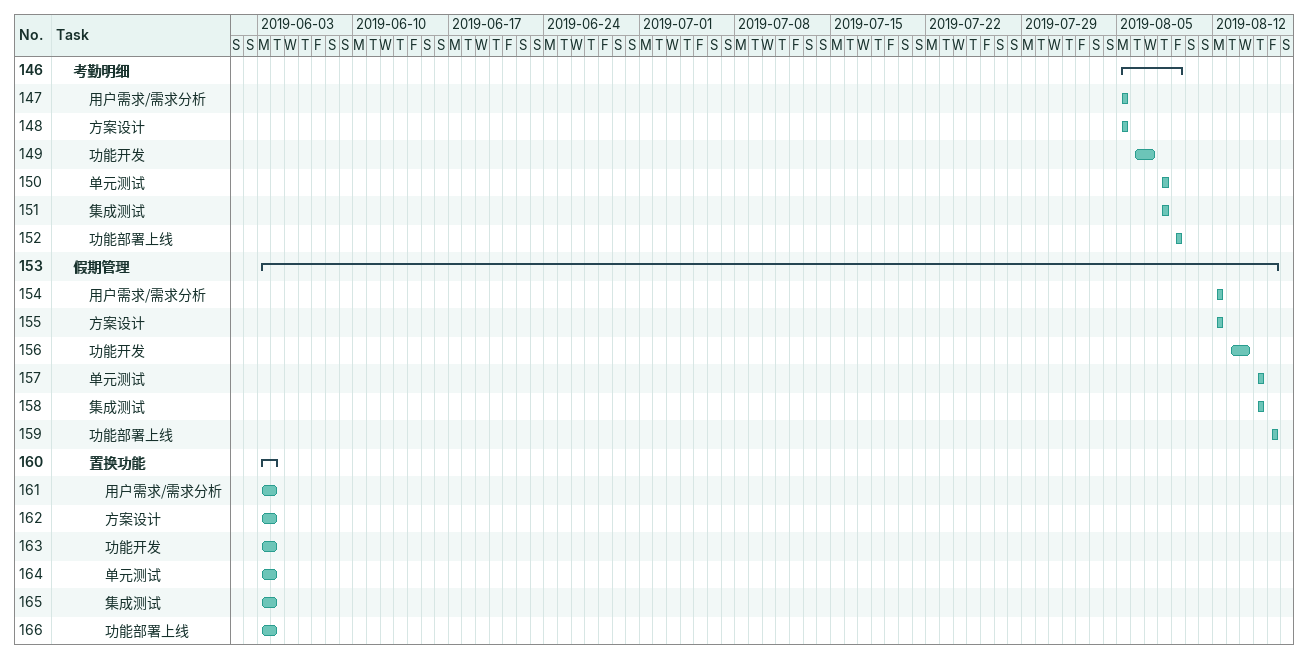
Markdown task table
| ID | Level | Task | Start | Finish |
|---|---|---|---|---|
| 146 | 2 | **考勤明细** | 2019-08-05 | 2019-08-09 |
| 147 | 3 | 用户需求/需求分析 | 2019-08-05 | 2019-08-05 |
| 148 | 3 | 方案设计 | 2019-08-05 | 2019-08-05 |
| 149 | 3 | 功能开发 | 2019-08-06 | 2019-08-07 |
| 150 | 3 | 单元测试 | 2019-08-08 | 2019-08-08 |
| 151 | 3 | 集成测试 | 2019-08-08 | 2019-08-08 |
| 152 | 3 | 功能部署上线 | 2019-08-09 | 2019-08-09 |
| 153 | 2 | **假期管理** | 2019-06-03 | 2019-08-16 |
| 154 | 3 | 用户需求/需求分析 | 2019-08-12 | 2019-08-12 |
| 155 | 3 | 方案设计 | 2019-08-12 | 2019-08-12 |
| 156 | 3 | 功能开发 | 2019-08-13 | 2019-08-14 |
| 157 | 3 | 单元测试 | 2019-08-15 | 2019-08-15 |
| 158 | 3 | 集成测试 | 2019-08-15 | 2019-08-15 |
| 159 | 3 | 功能部署上线 | 2019-08-16 | 2019-08-16 |
| 160 | 3 | **置换功能** | 2019-06-03 | 2019-06-04 |
| 161 | 4 | 用户需求/需求分析 | 2019-06-03 | 2019-06-04 |
| 162 | 4 | 方案设计 | 2019-06-03 | 2019-06-04 |
| 163 | 4 | 功能开发 | 2019-06-03 | 2019-06-04 |
| 164 | 4 | 单元测试 | 2019-06-03 | 2019-06-04 |
| 165 | 4 | 集成测试 | 2019-06-03 | 2019-06-04 |
| 166 | 4 | 功能部署上线 | 2019-06-03 | 2019-06-04 |
